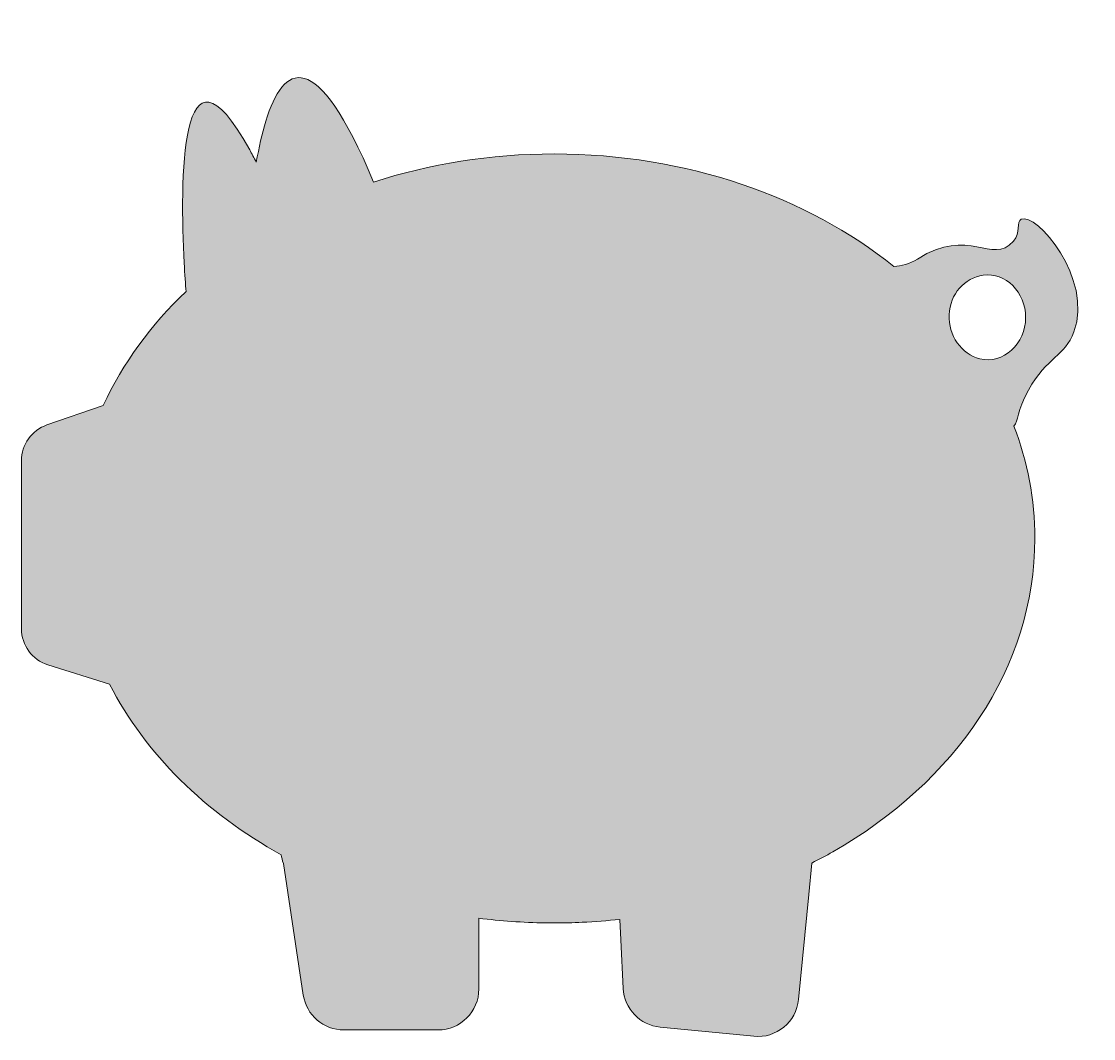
# Model space of a CAD drawing. Header units: inches. Extents: x 18.83 to 24.92, y -30.72 to -24.95.
import ezdxf

# ---------------------------------------------------------------- set-up
doc = ezdxf.new("R2010")
doc.units = ezdxf.units.IN
doc.header["$MEASUREMENT"] = 0
doc.layers.add('_U+0421_U+043B_U+043E_U+0439 1', color=7, linetype='Continuous')

# ---------------------------------------------------------------- blocks, each defined once
blk = doc.blocks.new('block 2')
at = {"layer": '_U+0421_U+043B_U+043E_U+0439 1', "lineweight": 0}
for points, knots in [([(24.5111, -26.0725), (24.4811, -26.0879), (24.5113, -26.1485), (24.4668, -26.1979), (24.3433, -26.3356), (24.2168, -26.1104), (23.9215, -26.2983), (23.8764, -26.3271), (23.831, -26.3379), (23.7881, -26.3403), (23.2943, -25.9457), (22.6125, -25.7017), (21.8593, -25.7017), (21.4965, -25.7017), (21.1503, -25.7585), (20.8336, -25.8614), (20.5028, -25.0749), (20.3207, -25.194), (20.2214, -25.5153), (20.1996, -25.5858), (20.1817, -25.6661), (20.1671, -25.7486), (20.1543, -25.7238), (20.1418, -25.7003), (20.1297, -25.6785), (19.7271, -24.9494), (19.734, -25.8683), (19.7576, -26.3204), (19.7611, -26.3868), (19.765, -26.4431), (19.7679, -26.4826), (19.5681, -26.6732), (19.4081, -26.8914), (19.2983, -27.1292), (19.2983, -27.1292), (18.9781, -27.2404), (18.9781, -27.2404), (18.8914, -27.2706), (18.8333, -27.3522), (18.8333, -27.4439), (18.8333, -27.4439), (18.8333, -28.3971), (18.8333, -28.3971), (18.8333, -28.4911), (18.8943, -28.5742), (18.9839, -28.6025), (18.9839, -28.6025), (19.334, -28.7131), (19.334, -28.7131), (19.536, -29.1068), (19.8772, -29.4429), (20.3092, -29.6817), (20.3108, -29.6953), (20.3144, -29.7117), (20.3214, -29.7304), (20.3214, -29.7304), (20.3215, -29.7304), (20.3215, -29.7304), (20.3215, -29.7304), (20.4339, -30.4776), (20.4339, -30.4776), (20.4511, -30.5917), (20.549, -30.676), (20.6643, -30.676), (20.6643, -30.676), (21.1981, -30.676), (21.1981, -30.676), (21.3267, -30.676), (21.431, -30.5717), (21.431, -30.4429), (21.431, -30.4429), (21.431, -30.0413), (21.431, -30.0413), (21.5543, -30.0568), (21.6804, -30.0658), (21.8086, -30.0676), (21.8256, -30.0679), (21.8425, -30.0681), (21.8593, -30.0681), (21.9126, -30.0681), (21.9657, -30.0668), (22.0182, -30.0643), (22.0899, -30.0611), (22.1608, -30.0556), (22.2308, -30.0479), (22.2308, -30.0479), (22.2368, -30.1636), (22.2368, -30.1636), (22.2368, -30.1636), (22.251, -30.4397), (22.251, -30.4397), (22.2569, -30.555), (22.3461, -30.6485), (22.461, -30.6597), (22.461, -30.6597), (22.9919, -30.7119), (22.9919, -30.7119), (23.1201, -30.7246), (23.234, -30.631), (23.2467, -30.5028), (23.2467, -30.5028), (23.3053, -29.9067), (23.3053, -29.9067), (23.3053, -29.9067), (23.3229, -29.7278), (23.3229, -29.7278), (23.3631, -29.7074), (23.4025, -29.6861), (23.4411, -29.6642), (24.1354, -29.2683), (24.5883, -28.6189), (24.5883, -27.8849), (24.5883, -27.6628), (24.5468, -27.4486), (24.4697, -27.2468), (24.4954, -27.2176), (24.4858, -27.1644), (24.5522, -27.0439), (24.6594, -26.8494), (24.7585, -26.8536), (24.8104, -26.7119), (24.9219, -26.4083), (24.5938, -26.0301), (24.5111, -26.0725)], [0, 0, 0, 0, 1, 1, 1, 2, 2, 2, 3, 3, 3, 4, 4, 4, 5, 5, 5, 6, 6, 6, 7, 7, 7, 8, 8, 8, 9, 9, 9, 10, 10, 10, 11, 11, 11, 12, 12, 12, 13, 13, 13, 14, 14, 14, 15, 15, 15, 16, 16, 16, 17, 17, 17, 18, 18, 18, 19, 19, 19, 20, 20, 20, 21, 21, 21, 22, 22, 22, 23, 23, 23, 24, 24, 24, 25, 25, 25, 26, 26, 26, 27, 27, 27, 28, 28, 28, 29, 29, 29, 30, 30, 30, 31, 31, 31, 32, 32, 32, 33, 33, 33, 34, 34, 34, 35, 35, 35, 36, 36, 36, 37, 37, 37, 38, 38, 38, 39, 39, 39, 40, 40, 40, 41, 41, 41, 41]), ([(24.2765, -26.865), (24.1711, -26.8392), (24.096, -26.7317), (24.1018, -26.6146), (24.1074, -26.4979), (24.1875, -26.4051), (24.2953, -26.3904), (24.4229, -26.3728), (24.5358, -26.4853), (24.5361, -26.6304), (24.5364, -26.781), (24.4078, -26.8971), (24.2765, -26.865)], [0, 0, 0, 0, 1, 1, 1, 2, 2, 2, 3, 3, 3, 4, 4, 4, 4])]:
    blk.add_open_spline(points, degree=3, knots=knots, dxfattribs=at)

msp = doc.modelspace()

# ---------------------------------------------------------------- hatches: boundary and pattern name
at = {"layer": '_U+0421_U+043B_U+043E_U+0439 1', "true_color": 0xffffff}
h = msp.add_hatch(color=7, dxfattribs=at)
h.dxf.hatch_style = 2
edge = h.paths.add_edge_path()
edge.add_spline(control_points=[(24.5111, -26.0725), (24.4811, -26.0879), (24.5113, -26.1485), (24.4668, -26.1979), (24.3433, -26.3356), (24.2168, -26.1104), (23.9215, -26.2983), (23.8764, -26.3271), (23.831, -26.3379), (23.7881, -26.3403), (23.2943, -25.9457), (22.6125, -25.7017), (21.8593, -25.7017), (21.4965, -25.7017), (21.1503, -25.7585), (20.8336, -25.8614), (20.5028, -25.0749), (20.3207, -25.194), (20.2214, -25.5153), (20.1996, -25.5858), (20.1817, -25.6661), (20.1671, -25.7486), (20.1543, -25.7238), (20.1418, -25.7003), (20.1297, -25.6785), (19.7271, -24.9494), (19.734, -25.8683), (19.7576, -26.3204), (19.7611, -26.3868), (19.765, -26.4431), (19.7679, -26.4826), (19.5681, -26.6732), (19.4081, -26.8914), (19.2983, -27.1292), (19.2983, -27.1292), (18.9781, -27.2404), (18.9781, -27.2404), (18.8914, -27.2706), (18.8333, -27.3522), (18.8333, -27.4439), (18.8333, -27.4439), (18.8333, -28.3971), (18.8333, -28.3971), (18.8333, -28.4911), (18.8943, -28.5742), (18.9839, -28.6025), (18.9839, -28.6025), (19.334, -28.7131), (19.334, -28.7131), (19.536, -29.1068), (19.8772, -29.4429), (20.3092, -29.6817), (20.3108, -29.6953), (20.3144, -29.7117), (20.3214, -29.7304), (20.3214, -29.7304), (20.3215, -29.7304), (20.3215, -29.7304), (20.3215, -29.7304), (20.4339, -30.4776), (20.4339, -30.4776), (20.4511, -30.5917), (20.549, -30.676), (20.6643, -30.676), (20.6643, -30.676), (21.1981, -30.676), (21.1981, -30.676), (21.3267, -30.676), (21.431, -30.5717), (21.431, -30.4429), (21.431, -30.4429), (21.431, -30.0413), (21.431, -30.0413), (21.5543, -30.0568), (21.6804, -30.0658), (21.8086, -30.0676), (21.8256, -30.0679), (21.8425, -30.0681), (21.8593, -30.0681), (21.9126, -30.0681), (21.9657, -30.0668), (22.0182, -30.0643), (22.0899, -30.0611), (22.1608, -30.0556), (22.2308, -30.0479), (22.2308, -30.0479), (22.2368, -30.1636), (22.2368, -30.1636), (22.2368, -30.1636), (22.251, -30.4397), (22.251, -30.4397), (22.2569, -30.555), (22.3461, -30.6485), (22.461, -30.6597), (22.461, -30.6597), (22.9919, -30.7119), (22.9919, -30.7119), (23.1201, -30.7246), (23.234, -30.631), (23.2467, -30.5028), (23.2467, -30.5028), (23.3053, -29.9067), (23.3053, -29.9067), (23.3053, -29.9067), (23.3229, -29.7278), (23.3229, -29.7278), (23.3631, -29.7074), (23.4025, -29.6861), (23.4411, -29.6642), (24.1354, -29.2683), (24.5883, -28.6189), (24.5883, -27.8849), (24.5883, -27.6628), (24.5468, -27.4486), (24.4697, -27.2468), (24.4954, -27.2176), (24.4858, -27.1644), (24.5522, -27.0439), (24.6594, -26.8494), (24.7585, -26.8536), (24.8104, -26.7119), (24.9219, -26.4083), (24.5938, -26.0301), (24.5111, -26.0725)], knot_values=[0, 0, 0, 0, 1, 1, 1, 2, 2, 2, 3, 3, 3, 4, 4, 4, 5, 5, 5, 6, 6, 6, 7, 7, 7, 8, 8, 8, 9, 9, 9, 10, 10, 10, 11, 11, 11, 12, 12, 12, 13, 13, 13, 14, 14, 14, 15, 15, 15, 16, 16, 16, 17, 17, 17, 18, 18, 18, 19, 19, 19, 20, 20, 20, 21, 21, 21, 22, 22, 22, 23, 23, 23, 24, 24, 24, 25, 25, 25, 26, 26, 26, 27, 27, 27, 28, 28, 28, 29, 29, 29, 30, 30, 30, 31, 31, 31, 32, 32, 32, 33, 33, 33, 34, 34, 34, 35, 35, 35, 36, 36, 36, 37, 37, 37, 38, 38, 38, 39, 39, 39, 40, 40, 40, 41, 41, 41, 41], degree=3, periodic=1)
edge = h.paths.add_edge_path()
edge.add_spline(control_points=[(24.2765, -26.865), (24.1711, -26.8392), (24.096, -26.7317), (24.1018, -26.6146), (24.1074, -26.4979), (24.1875, -26.4051), (24.2953, -26.3904), (24.4229, -26.3728), (24.5358, -26.4853), (24.5361, -26.6304), (24.5364, -26.781), (24.4078, -26.8971), (24.2765, -26.865)], knot_values=[0, 0, 0, 0, 1, 1, 1, 2, 2, 2, 3, 3, 3, 4, 4, 4, 4], degree=3, periodic=1)

# ---------------------------------------------------------------- block references
at = {"layer": '_U+0421_U+043B_U+043E_U+0439 1'}
msp.add_blockref('block 2', (0, 0), dxfattribs=at)

doc.saveas('drawing.dxf')
